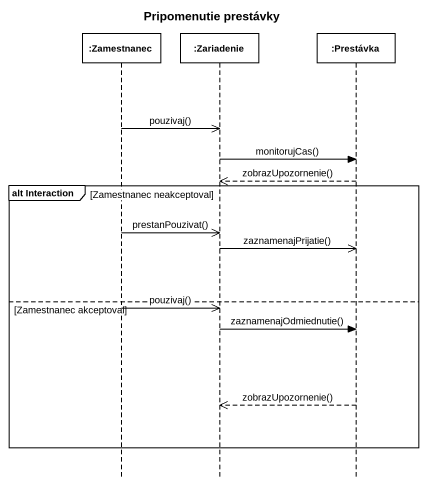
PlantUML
@startuml
title Pripomenutie prestávky
hide footbox
participant ":Zamestnanec" as Zamestnanec
participant ":Zariadenie" as Zariadenie
participant ":Prestávka" as Prestávka

Zamestnanec ->> Zariadenie : pouzivaj()
Zariadenie -> Prestávka : monitorujCas()
Prestávka -->> Zariadenie : zobrazUpozornenie()
group alt Interaction [Zamestnanec neakceptoval]
  Zamestnanec ->> Zariadenie : prestanPouzivat()
  Zariadenie ->> Prestávka : zaznamenajPrijatie()
else Zamestnanec akceptoval
  Zamestnanec ->> Zariadenie : pouzivaj()
  Zariadenie -> Prestávka : zaznamenajOdmiednutie()
  Prestávka -->> Zariadenie : zobrazUpozornenie()
end
@enduml
